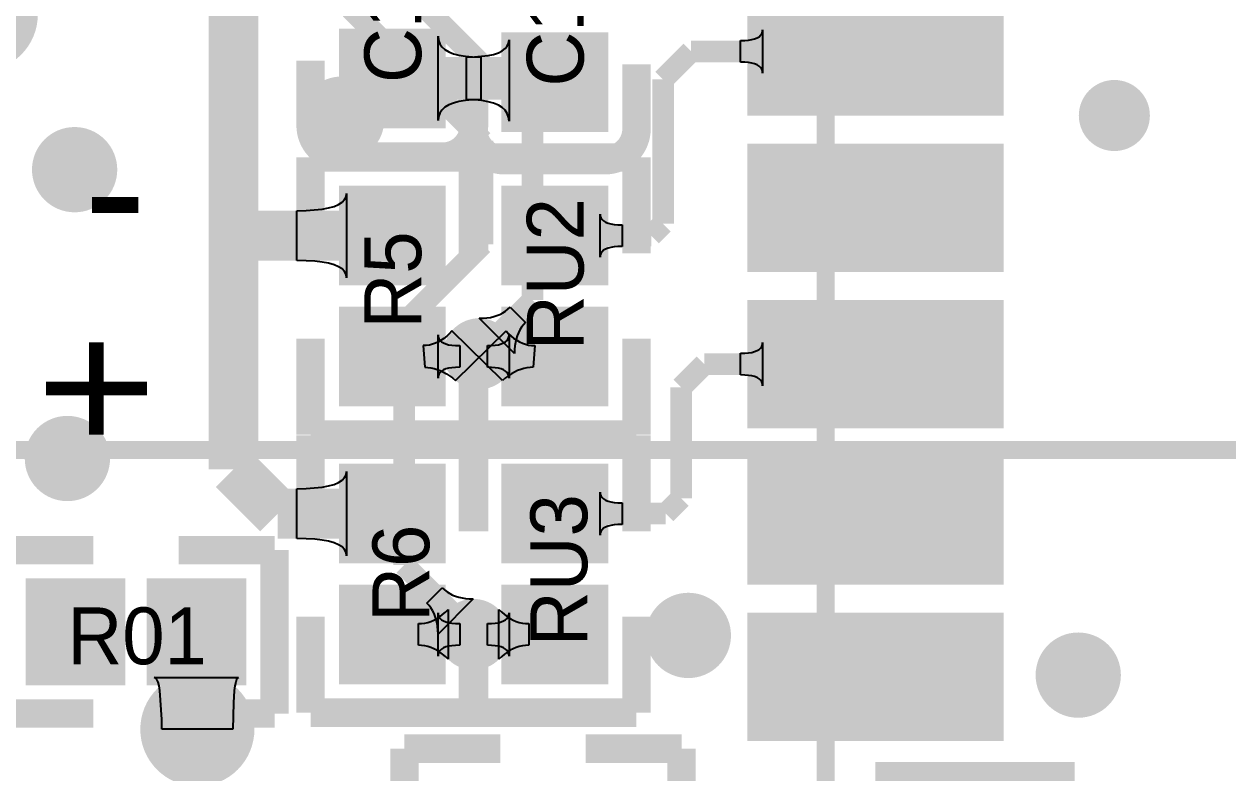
# Model space of a CAD drawing. Extents: x 53.3 to 135, y 28 to 125.4.
# Drawn here: x 108.38 to 116.85, y 46.51 to 51.77 of the extents above; entities that cross this region are included whole.
import ezdxf

# ---------------------------------------------------------------- set-up
doc = ezdxf.new("R2010")
doc.units = 0
doc.header["$MEASUREMENT"] = 0
for name, color, linetype in [('BOTTOMLAYER', 5, 'CONTINUOUS'), ('BOTTOMOVERLAY', 54, 'CONTINUOUS'), ('BOTTOMSOLDER', 6, 'CONTINUOUS'), ('MULTILAYER', 9, 'CONTINUOUS'), ('TOPLAYER', 1, 'CONTINUOUS'), ('TOPOVERLAY', 2, 'CONTINUOUS'), ('TOPPASTE', 8, 'CONTINUOUS'), ('TOPSOLDER', 216, 'CONTINUOUS')]:
    doc.layers.add(name, color=color, linetype=linetype)

msp = doc.modelspace()

# ---------------------------------------------------------------- linework, layer by layer
at = {"layer": 'BOTTOMLAYER'}
for p, q in [((111.686155, 49.715638), (111.708568, 49.722651)), ((111.708568, 49.722651), (111.729802, 49.731285)), ((111.729802, 49.731285), (111.749855, 49.741536)), ((111.749855, 49.741536), (111.768727, 49.753411)), ((111.768727, 49.753411), (111.786421, 49.766903)), ((111.786421, 49.766903), (111.802936, 49.782016)), ((111.802936, 49.782016), (111.910416, 49.674536)), ((111.584699, 49.703787), (111.611834, 49.70432)), ((111.832187, 49.456299), (111.584699, 49.703787)), ((111.611834, 49.70432), (111.637788, 49.706472)), ((111.637788, 49.706472), (111.662561, 49.710246)), ((111.662561, 49.710246), (111.686155, 49.715638)), ((111.881811, 49.640327), (111.869936, 49.621455)), ((111.895303, 49.658021), (111.881811, 49.640327)), ((111.910416, 49.674536), (111.895303, 49.658021)), ((111.844038, 49.557755), (111.838646, 49.534161)), ((111.851051, 49.580168), (111.844038, 49.557755)), ((111.859685, 49.601402), (111.851051, 49.580168)), ((111.869936, 49.621455), (111.859685, 49.601402)), ((111.83272, 49.483434), (111.832187, 49.456299)), ((111.834872, 49.509388), (111.83272, 49.483434)), ((111.838646, 49.534161), (111.834872, 49.509388)), ((111.215881, 47.700138), (111.323361, 47.807618)), ((111.323361, 47.807618), (111.339876, 47.792505)), ((111.339876, 47.792505), (111.35757, 47.779013)), ((111.35757, 47.779013), (111.376442, 47.767138)), ((111.230994, 47.683623), (111.215881, 47.700138)), ((111.541598, 47.729389), (111.294111, 47.481901)), ((111.376442, 47.767138), (111.396496, 47.756887)), ((111.396496, 47.756887), (111.41773, 47.748253)), ((111.41773, 47.748253), (111.440143, 47.741241)), ((111.440143, 47.741241), (111.463737, 47.735848)), ((111.463737, 47.735848), (111.48851, 47.732074)), ((111.48851, 47.732074), (111.514463, 47.729922)), ((111.514463, 47.729922), (111.541598, 47.729389)), ((111.244487, 47.66593), (111.230994, 47.683623)), ((111.256361, 47.647057), (111.244487, 47.66593)), ((111.266613, 47.627004), (111.256361, 47.647057)), ((111.275246, 47.60577), (111.266613, 47.627004)), ((111.282259, 47.583357), (111.275246, 47.60577)), ((111.287651, 47.559763), (111.282259, 47.583357)), ((111.291426, 47.53499), (111.287651, 47.559763)), ((111.293577, 47.509036), (111.291426, 47.53499)), ((111.294111, 47.481901), (111.293577, 47.509036))]:
    msp.add_line(p, q, dxfattribs=at)
at = {"layer": 'BOTTOMLAYER', "const_width": 0.152001}
for points in [[(111.030799, 52.062601), (111.959601, 51.133799)], [(110.678798, 51.881202), (111.6076, 50.9524)], [(111.959601, 49.831201), (111.959601, 51.133799)], [(111.6076, 50.223077), (111.6076, 50.9524)], [(111.056199, 49.671676), (111.6076, 50.223077)], [(111.5822, 49.4538), (111.959601, 49.831201)], [(111.056199, 47.967301), (111.056199, 49.671676)], [(111.056199, 47.967301), (111.544097, 47.479402)]]:
    msp.add_lwpolyline(points, dxfattribs=at)
at = {"layer": 'BOTTOMLAYER'}
for points, const_width in [([(110.467, 51.1048, 1), (110.767, 51.1048, 1)], 0.299999), ([(115.927602, 51.1302, 1), (116.177598, 51.1302, 1)], 0.249999), ([(108.5874, 50.7492, 1), (108.8874, 50.7492, 1)], 0.299999), ([(111.457202, 49.4538, 1), (111.707198, 49.4538, 1)], 0.249999), ([(108.5366, 48.7172, 1), (108.8366, 48.7172, 1)], 0.299999), ([(112.9054, 47.4726, 1), (113.2054, 47.4726, 1)], 0.299999), ([(111.419099, 47.479402, 1), (111.669096, 47.479402, 1)], 0.249999), ([(115.6486, 47.1932, 1), (115.9486, 47.1932, 1)], 0.299999), ([(109.451, 46.8122, 1), (109.751, 46.8122, 1)], 0.299999)]:
    msp.add_lwpolyline(points, format="xyb", close=True, dxfattribs=dict(at, const_width=const_width))
at = {"layer": 'BOTTOMOVERLAY', "const_width": 0.127}
msp.add_lwpolyline([(79.353113, 48.777027), (122.553136, 48.777027)], dxfattribs=at)
at = {"layer": 'BOTTOMSOLDER', "const_width": 0.401599}
for points in [[(107.8762, 51.8414, 1), (108.2778, 51.8414, 1)], [(109.4002, 46.8122, 1), (109.8018, 46.8122, 1)]]:
    msp.add_lwpolyline(points, format="xyb", close=True, dxfattribs=at)
at = {"layer": 'MULTILAYER'}
for points, const_width in [([(110.467, 51.1048, 1), (110.767, 51.1048, 1)], 0.299999), ([(115.927602, 51.1302, 1), (116.177598, 51.1302, 1)], 0.249999), ([(108.5874, 50.7492, 1), (108.8874, 50.7492, 1)], 0.299999), ([(111.457202, 49.4538, 1), (111.707198, 49.4538, 1)], 0.249999), ([(108.5366, 48.7172, 1), (108.8366, 48.7172, 1)], 0.299999), ([(112.9054, 47.4726, 1), (113.2054, 47.4726, 1)], 0.299999), ([(111.419099, 47.479402, 1), (111.669096, 47.479402, 1)], 0.249999), ([(115.6486, 47.1932, 1), (115.9486, 47.1932, 1)], 0.299999), ([(109.451, 46.8122, 1), (109.751, 46.8122, 1)], 0.299999)]:
    msp.add_lwpolyline(points, format="xyb", close=True, dxfattribs=dict(at, const_width=const_width))
at = {"layer": 'TOPLAYER'}
for p, q in [((111.29456, 51.094048), (111.29456, 51.687951)), ((111.29456, 51.687951), (111.29756, 51.660031)), ((113.501731, 51.664042), (113.521889, 51.669363)), ((113.521889, 51.669363), (113.538942, 51.676203)), ((113.538942, 51.676203), (113.552897, 51.684563)), ((113.552897, 51.684563), (113.563751, 51.694443)), ((113.563751, 51.694443), (113.571503, 51.705843)), ((113.571503, 51.705843), (113.576156, 51.718764)), ((113.576156, 51.718764), (113.577705, 51.733204)), ((113.577705, 51.733204), (113.577705, 51.429201)), ((111.29756, 51.660031), (111.306559, 51.635048)), ((111.306559, 51.635048), (111.32156, 51.613006)), ((111.32156, 51.613006), (111.342561, 51.593902)), ((111.342561, 51.593902), (111.369561, 51.577738)), ((111.718649, 51.571388), (111.745649, 51.584758)), ((111.745649, 51.584758), (111.76665, 51.60056)), ((111.76665, 51.60056), (111.781651, 51.618792)), ((111.781651, 51.618792), (111.79065, 51.639457)), ((111.79065, 51.639457), (111.79365, 51.662551)), ((111.79365, 51.662551), (111.79365, 51.091)), ((113.422656, 51.657204), (113.452115, 51.657964)), ((113.422656, 51.505201), (113.422656, 51.657204)), ((113.452115, 51.657964), (113.478473, 51.660242)), ((113.478473, 51.660242), (113.501731, 51.664042)), ((111.369561, 51.577738), (111.402561, 51.564512)), ((111.402561, 51.564512), (111.44156, 51.554225)), ((111.44156, 51.554225), (111.486559, 51.546877)), ((111.486559, 51.546877), (111.53756, 51.54247)), ((111.493651, 51.540999), (111.550651, 51.542216)), ((111.493651, 51.241), (111.493651, 51.540999)), ((111.53756, 51.54247), (111.59456, 51.540999)), ((111.550651, 51.542216), (111.64665, 51.551939)), ((111.59456, 51.540999), (111.59456, 51.241)), ((111.64665, 51.551939), (111.685649, 51.560448)), ((111.685649, 51.560448), (111.718649, 51.571388)), ((113.452115, 51.504441), (113.422656, 51.505201)), ((113.478473, 51.502163), (113.452115, 51.504441)), ((113.501731, 51.498363), (113.478473, 51.502163)), ((113.521889, 51.493042), (113.501731, 51.498363)), ((113.538942, 51.486201), (113.521889, 51.493042)), ((113.552897, 51.477842), (113.538942, 51.486201)), ((113.563751, 51.467962), (113.552897, 51.477842)), ((113.571503, 51.456562), (113.563751, 51.467962)), ((113.576156, 51.443641), (113.571503, 51.456562)), ((113.577705, 51.429201), (113.576156, 51.443641)), ((111.32156, 51.168993), (111.306559, 51.146951)), ((111.342561, 51.188097), (111.32156, 51.168993)), ((111.369561, 51.204261), (111.342561, 51.188097)), ((111.402561, 51.217487), (111.369561, 51.204261)), ((111.44156, 51.227774), (111.402561, 51.217487)), ((111.486559, 51.235122), (111.44156, 51.227774)), ((111.53756, 51.239529), (111.486559, 51.235122)), ((111.550651, 51.239499), (111.493651, 51.241)), ((111.59456, 51.241), (111.53756, 51.239529)), ((111.601651, 51.235), (111.550651, 51.239499)), ((111.64665, 51.2275), (111.601651, 51.235)), ((111.685649, 51.216999), (111.64665, 51.2275)), ((111.718649, 51.203499), (111.685649, 51.216999)), ((111.745649, 51.186999), (111.718649, 51.203499)), ((111.76665, 51.1675), (111.745649, 51.186999)), ((111.781651, 51.145001), (111.76665, 51.1675)), ((111.29756, 51.121968), (111.29456, 51.094048)), ((111.306559, 51.146951), (111.29756, 51.121968)), ((111.79065, 51.119499), (111.781651, 51.145001)), ((111.79365, 51.091), (111.79065, 51.119499)), ((110.647147, 50.558984), (110.650647, 50.582154)), ((110.650647, 50.582154), (110.650647, 49.988252)), ((110.524648, 50.479716), (110.563147, 50.490691)), ((110.563147, 50.490691), (110.594648, 50.504105)), ((110.594648, 50.504105), (110.619146, 50.51996)), ((110.619146, 50.51996), (110.636647, 50.538253)), ((110.636647, 50.538253), (110.647147, 50.558984)), ((110.300648, 50.460204), (110.367148, 50.461423)), ((110.300648, 50.110202), (110.300648, 50.460204)), ((110.367148, 50.461423), (110.479147, 50.471179)), ((110.479147, 50.471179), (110.524648, 50.479716)), ((112.434505, 50.133197), (112.434505, 50.437199)), ((112.434505, 50.437199), (112.436054, 50.422759)), ((112.436054, 50.422759), (112.440707, 50.409838)), ((112.440707, 50.409838), (112.448459, 50.398439)), ((112.448459, 50.398439), (112.459313, 50.388558)), ((112.459313, 50.388558), (112.473268, 50.380199)), ((112.473268, 50.380199), (112.490321, 50.373359)), ((112.490321, 50.373359), (112.510479, 50.368037)), ((112.510479, 50.368037), (112.533737, 50.364238)), ((112.533737, 50.364238), (112.560095, 50.361959)), ((112.560095, 50.361959), (112.589554, 50.3612)), ((112.589554, 50.3612), (112.589554, 50.209196)), ((112.436054, 50.147637), (112.434505, 50.133197)), ((112.440707, 50.160558), (112.436054, 50.147637)), ((112.448459, 50.171957), (112.440707, 50.160558)), ((112.459313, 50.181838), (112.448459, 50.171957)), ((112.473268, 50.190197), (112.459313, 50.181838)), ((112.490321, 50.197037), (112.473268, 50.190197)), ((112.510479, 50.202358), (112.490321, 50.197037)), ((112.533737, 50.206158), (112.510479, 50.202358)), ((112.560095, 50.208437), (112.533737, 50.206158)), ((112.589554, 50.209196), (112.560095, 50.208437)), ((110.367148, 50.108983), (110.300648, 50.110202)), ((110.426647, 50.105325), (110.367148, 50.108983)), ((110.479147, 50.099227), (110.426647, 50.105325)), ((110.524648, 50.09069), (110.479147, 50.099227)), ((110.563147, 50.079714), (110.524648, 50.09069)), ((110.594648, 50.066301), (110.563147, 50.079714)), ((110.619146, 50.050446), (110.594648, 50.066301)), ((110.636647, 50.032155), (110.619146, 50.050446)), ((110.647147, 50.011421), (110.636647, 50.032155)), ((110.650647, 49.988252), (110.647147, 50.011421)), ((111.294553, 49.283201), (111.294553, 49.587203)), ((111.294553, 49.587203), (111.296072, 49.572763)), ((111.296072, 49.572763), (111.300633, 49.559842)), ((111.300633, 49.559842), (111.308233, 49.548443)), ((111.336137, 49.56208), (111.316722, 49.548583)), ((111.355012, 49.577655), (111.336137, 49.56208)), ((111.373346, 49.595306), (111.355012, 49.577655)), ((111.391141, 49.615034), (111.373346, 49.595306)), ((111.747221, 49.266003), (111.391141, 49.615034)), ((111.417179, 49.266003), (111.773259, 49.615034)), ((111.773259, 49.615034), (111.791054, 49.595306)), ((111.779967, 49.548443), (111.787567, 49.559842)), ((111.787567, 49.559842), (111.792128, 49.572763)), ((111.791054, 49.595306), (111.809388, 49.577655)), ((111.792128, 49.572763), (111.793647, 49.587203)), ((111.793647, 49.587203), (111.793647, 49.283201)), ((111.809388, 49.577655), (111.828262, 49.56208)), ((111.828262, 49.56208), (111.847678, 49.548583)), ((111.211538, 49.51224), (111.188881, 49.511204)), ((111.188881, 49.511204), (111.200789, 49.3592)), ((111.233656, 49.515357), (111.211538, 49.51224)), ((111.255231, 49.520549), (111.233656, 49.515357)), ((111.27627, 49.527816), (111.255231, 49.520549)), ((111.296765, 49.53716), (111.27627, 49.527816)), ((111.316722, 49.548583), (111.296765, 49.53716)), ((111.308233, 49.548443), (111.318873, 49.538562)), ((111.318873, 49.538562), (111.332554, 49.530203)), ((111.332554, 49.530203), (111.349272, 49.523363)), ((111.349272, 49.523363), (111.369033, 49.518042)), ((111.369033, 49.518042), (111.391835, 49.514242)), ((111.391835, 49.514242), (111.417674, 49.511963)), ((111.417674, 49.511963), (111.446554, 49.511204)), ((111.446554, 49.511204), (111.446554, 49.3592)), ((111.641646, 49.511204), (111.670526, 49.511963)), ((111.641646, 49.3592), (111.641646, 49.511204)), ((111.670526, 49.511963), (111.696365, 49.514242)), ((111.696365, 49.514242), (111.719167, 49.518042)), ((111.719167, 49.518042), (111.738928, 49.523363)), ((111.738928, 49.523363), (111.755646, 49.530203)), ((111.755646, 49.530203), (111.769327, 49.538562)), ((111.769327, 49.538562), (111.779967, 49.548443)), ((111.847678, 49.548583), (111.867635, 49.53716)), ((111.867635, 49.53716), (111.88813, 49.527816)), ((111.88813, 49.527816), (111.909169, 49.520549)), ((111.909169, 49.520549), (111.930744, 49.515357)), ((111.930744, 49.515357), (111.952862, 49.51224)), ((111.952862, 49.51224), (111.975519, 49.511204)), ((111.975519, 49.511204), (111.963611, 49.3592)), ((113.47846, 49.460234), (113.501719, 49.464034)), ((113.501719, 49.464034), (113.521876, 49.469355)), ((113.521876, 49.469355), (113.53893, 49.476195)), ((113.53893, 49.476195), (113.552884, 49.484554)), ((113.552884, 49.484554), (113.563738, 49.494435)), ((113.563738, 49.494435), (113.57149, 49.505834)), ((113.57149, 49.505834), (113.576143, 49.518755)), ((113.576143, 49.518755), (113.577693, 49.533195)), ((113.577693, 49.533195), (113.577693, 49.229193)), ((113.422643, 49.457193), (113.452102, 49.457955)), ((113.422643, 49.305195), (113.422643, 49.457193)), ((113.452102, 49.457955), (113.47846, 49.460234)), ((111.200789, 49.3592), (111.222813, 49.358271)), ((111.222813, 49.358271), (111.244751, 49.355474)), ((111.244751, 49.355474), (111.266602, 49.350813)), ((111.266602, 49.350813), (111.28837, 49.34429)), ((111.28837, 49.34429), (111.310052, 49.335901)), ((111.296072, 49.297641), (111.294553, 49.283201)), ((111.300633, 49.310562), (111.296072, 49.297641)), ((111.308233, 49.321961), (111.300633, 49.310562)), ((111.318873, 49.331842), (111.308233, 49.321961)), ((111.310052, 49.335901), (111.331647, 49.325649)), ((111.332554, 49.340201), (111.318873, 49.331842)), ((111.331647, 49.325649), (111.353158, 49.313534)), ((111.349272, 49.347041), (111.332554, 49.340201)), ((111.369033, 49.352363), (111.349272, 49.347041)), ((111.353158, 49.313534), (111.374583, 49.299556)), ((111.391835, 49.356162), (111.369033, 49.352363)), ((111.374583, 49.299556), (111.395924, 49.283711)), ((111.417674, 49.358441), (111.391835, 49.356162)), ((111.446554, 49.3592), (111.417674, 49.358441)), ((111.670526, 49.358441), (111.641646, 49.3592)), ((111.696365, 49.356162), (111.670526, 49.358441)), ((111.719167, 49.352363), (111.696365, 49.356162)), ((111.738928, 49.347041), (111.719167, 49.352363)), ((111.755646, 49.340201), (111.738928, 49.347041)), ((111.769327, 49.331842), (111.755646, 49.340201)), ((111.789817, 49.299556), (111.768476, 49.283711)), ((111.779967, 49.321961), (111.769327, 49.331842)), ((111.787567, 49.310562), (111.779967, 49.321961)), ((111.792128, 49.297641), (111.787567, 49.310562)), ((111.811242, 49.313534), (111.789817, 49.299556)), ((111.793647, 49.283201), (111.792128, 49.297641)), ((111.832753, 49.325649), (111.811242, 49.313534)), ((111.854348, 49.335901), (111.832753, 49.325649)), ((111.87603, 49.34429), (111.854348, 49.335901)), ((111.897798, 49.350813), (111.87603, 49.34429)), ((111.919649, 49.355474), (111.897798, 49.350813)), ((111.941587, 49.358271), (111.919649, 49.355474)), ((111.963611, 49.3592), (111.941587, 49.358271)), ((113.452102, 49.304433), (113.422643, 49.305195)), ((113.47846, 49.302154), (113.452102, 49.304433)), ((113.501719, 49.298355), (113.47846, 49.302154)), ((113.521876, 49.293033), (113.501719, 49.298355)), ((111.395924, 49.283711), (111.417179, 49.266003)), ((111.768476, 49.283711), (111.747221, 49.266003)), ((113.53893, 49.286193), (113.521876, 49.293033)), ((113.552884, 49.277834), (113.53893, 49.286193)), ((113.563738, 49.267953), (113.552884, 49.277834)), ((113.57149, 49.256554), (113.563738, 49.267953)), ((113.576143, 49.243633), (113.57149, 49.256554)), ((113.577693, 49.229193), (113.576143, 49.243633)), ((110.647147, 48.603184), (110.650647, 48.626354)), ((110.650647, 48.626354), (110.650647, 48.032452)), ((110.524648, 48.523916), (110.563147, 48.534892)), ((110.563147, 48.534892), (110.594648, 48.548305)), ((110.594648, 48.548305), (110.619146, 48.56416)), ((110.619146, 48.56416), (110.636647, 48.582453)), ((110.636647, 48.582453), (110.647147, 48.603184)), ((110.300648, 48.504404), (110.367148, 48.505623)), ((110.300648, 48.154402), (110.300648, 48.504404)), ((110.367148, 48.505623), (110.479147, 48.515379)), ((110.479147, 48.515379), (110.524648, 48.523916)), ((112.434505, 48.177397), (112.434505, 48.481399)), ((112.434505, 48.481399), (112.436054, 48.466959)), ((112.436054, 48.466959), (112.440707, 48.454038)), ((112.440707, 48.454038), (112.448459, 48.442639)), ((112.448459, 48.442639), (112.459313, 48.432758)), ((112.459313, 48.432758), (112.473268, 48.424399)), ((112.473268, 48.424399), (112.490321, 48.417559)), ((112.490321, 48.417559), (112.510479, 48.412237)), ((112.510479, 48.412237), (112.533737, 48.408438)), ((112.533737, 48.408438), (112.560095, 48.406159)), ((112.560095, 48.406159), (112.589554, 48.4054)), ((112.589554, 48.4054), (112.589554, 48.253396)), ((112.440707, 48.204758), (112.436054, 48.191837)), ((112.448459, 48.216157), (112.440707, 48.204758)), ((112.459313, 48.226038), (112.448459, 48.216157)), ((112.473268, 48.234397), (112.459313, 48.226038)), ((112.490321, 48.241237), (112.473268, 48.234397)), ((112.510479, 48.246558), (112.490321, 48.241237)), ((112.533737, 48.250358), (112.510479, 48.246558)), ((112.560095, 48.252637), (112.533737, 48.250358)), ((112.589554, 48.253396), (112.560095, 48.252637)), ((110.367148, 48.153183), (110.300648, 48.154402)), ((110.426647, 48.149525), (110.367148, 48.153183)), ((110.479147, 48.143427), (110.426647, 48.149525)), ((110.524648, 48.13489), (110.479147, 48.143427)), ((110.563147, 48.123914), (110.524648, 48.13489)), ((110.594648, 48.110501), (110.563147, 48.123914)), ((110.619146, 48.094646), (110.594648, 48.110501)), ((112.436054, 48.191837), (112.434505, 48.177397)), ((110.636647, 48.076355), (110.619146, 48.094646)), ((110.647147, 48.055621), (110.636647, 48.076355)), ((110.650647, 48.032452), (110.647147, 48.055621)), ((111.285442, 47.591043), (111.305939, 47.603913)), ((111.294553, 47.327401), (111.294553, 47.631403)), ((111.294553, 47.631403), (111.296072, 47.616963)), ((111.296072, 47.616963), (111.300633, 47.604042)), ((111.300633, 47.604042), (111.308233, 47.592643)), ((111.305939, 47.603913), (111.326125, 47.618762)), ((111.326125, 47.618762), (111.345998, 47.635592)), ((111.345998, 47.635592), (111.365561, 47.654403)), ((111.365561, 47.654403), (111.365561, 47.304401)), ((111.722634, 47.304401), (111.722634, 47.654403)), ((111.722634, 47.654403), (111.742197, 47.635592)), ((111.742197, 47.635592), (111.76207, 47.618762)), ((111.76207, 47.618762), (111.782255, 47.603913)), ((111.779967, 47.592643), (111.787567, 47.604042)), ((111.782255, 47.603913), (111.802753, 47.591043)), ((111.787567, 47.604042), (111.792128, 47.616963)), ((111.792128, 47.616963), (111.793647, 47.631403)), ((111.793647, 47.631403), (111.793647, 47.327401)), ((111.15593, 47.555404), (111.178294, 47.556392)), ((111.15593, 47.4034), (111.15593, 47.555404)), ((111.178294, 47.556392), (111.200347, 47.559364)), ((111.200347, 47.559364), (111.222086, 47.564312)), ((111.222086, 47.564312), (111.243516, 47.571243)), ((111.243516, 47.571243), (111.264634, 47.580154)), ((111.264634, 47.580154), (111.285442, 47.591043)), ((111.308233, 47.592643), (111.318873, 47.582762)), ((111.318873, 47.582762), (111.332554, 47.574403)), ((111.332554, 47.574403), (111.349272, 47.567563)), ((111.349272, 47.567563), (111.369033, 47.562242)), ((111.369033, 47.562242), (111.391835, 47.558442)), ((111.391835, 47.558442), (111.417674, 47.556163)), ((111.417674, 47.556163), (111.446554, 47.555404)), ((111.446554, 47.555404), (111.446554, 47.4034)), ((111.641646, 47.555404), (111.670526, 47.556163)), ((111.641646, 47.4034), (111.641646, 47.555404)), ((111.670526, 47.556163), (111.696365, 47.558442)), ((111.696365, 47.558442), (111.719167, 47.562242)), ((111.719167, 47.562242), (111.738928, 47.567563)), ((111.738928, 47.567563), (111.755646, 47.574403)), ((111.755646, 47.574403), (111.769327, 47.582762)), ((111.769327, 47.582762), (111.779967, 47.592643)), ((111.802753, 47.591043), (111.823561, 47.580154)), ((111.823561, 47.580154), (111.844679, 47.571243)), ((111.844679, 47.571243), (111.866108, 47.564312)), ((111.866108, 47.564312), (111.887848, 47.559364)), ((111.887848, 47.559364), (111.909901, 47.556392)), ((111.909901, 47.556392), (111.932265, 47.555404)), ((111.932265, 47.555404), (111.932265, 47.4034)), ((111.178294, 47.402412), (111.15593, 47.4034)), ((111.200347, 47.39944), (111.178294, 47.402412)), ((111.222086, 47.394492), (111.200347, 47.39944)), ((111.243516, 47.387561), (111.222086, 47.394492)), ((111.264634, 47.37865), (111.243516, 47.387561)), ((111.285442, 47.367762), (111.264634, 47.37865)), ((111.305939, 47.354891), (111.285442, 47.367762)), ((111.300633, 47.354762), (111.296072, 47.341841)), ((111.308233, 47.366161), (111.300633, 47.354762)), ((111.326125, 47.340042), (111.305939, 47.354891)), ((111.318873, 47.376042), (111.308233, 47.366161)), ((111.332554, 47.384401), (111.318873, 47.376042)), ((111.349272, 47.391241), (111.332554, 47.384401)), ((111.369033, 47.396563), (111.349272, 47.391241)), ((111.391835, 47.400362), (111.369033, 47.396563)), ((111.417674, 47.402641), (111.391835, 47.400362)), ((111.446554, 47.4034), (111.417674, 47.402641)), ((111.670526, 47.402641), (111.641646, 47.4034)), ((111.696365, 47.400362), (111.670526, 47.402641)), ((111.719167, 47.396563), (111.696365, 47.400362)), ((111.738928, 47.391241), (111.719167, 47.396563)), ((111.755646, 47.384401), (111.738928, 47.391241)), ((111.769327, 47.376042), (111.755646, 47.384401)), ((111.782255, 47.354891), (111.76207, 47.340042)), ((111.779967, 47.366161), (111.769327, 47.376042)), ((111.787567, 47.354762), (111.779967, 47.366161)), ((111.802753, 47.367762), (111.782255, 47.354891)), ((111.792128, 47.341841), (111.787567, 47.354762)), ((111.823561, 47.37865), (111.802753, 47.367762)), ((111.844679, 47.387561), (111.823561, 47.37865)), ((111.866108, 47.394492), (111.844679, 47.387561)), ((111.887848, 47.39944), (111.866108, 47.394492)), ((111.909901, 47.402412), (111.887848, 47.39944)), ((111.932265, 47.4034), (111.909901, 47.402412)), ((111.296072, 47.341841), (111.294553, 47.327401)), ((111.345998, 47.323212), (111.326125, 47.340042)), ((111.365561, 47.304401), (111.345998, 47.323212)), ((111.742197, 47.323212), (111.722634, 47.304401)), ((111.76207, 47.340042), (111.742197, 47.323212)), ((111.793647, 47.327401), (111.792128, 47.341841)), ((109.30746, 47.17241), (109.297246, 47.176047)), ((109.297246, 47.176047), (109.891149, 47.176047)), ((109.316599, 47.161493), (109.30746, 47.17241)), ((109.324661, 47.143302), (109.316599, 47.161493)), ((109.331648, 47.117831), (109.324661, 47.143302)), ((109.337561, 47.085085), (109.331648, 47.117831)), ((109.865455, 47.117831), (109.861038, 47.085085)), ((109.870672, 47.143302), (109.865455, 47.117831)), ((109.876694, 47.161493), (109.870672, 47.143302)), ((109.883522, 47.17241), (109.876694, 47.161493)), ((109.891149, 47.176047), (109.883522, 47.17241)), ((109.350462, 46.881331), (109.337561, 47.085085)), ((109.861038, 47.085085), (109.854614, 46.997762)), ((109.854614, 46.997762), (109.851, 46.8122)), ((109.351, 46.8122), (109.350462, 46.881331)), ((109.851, 46.8122), (109.351, 46.8122))]:
    msp.add_line(p, q, dxfattribs=at)
for points, const_width in [([(109.855, 48.641), (109.855, 53.841203)], 0.349999), ([(112.8776, 51.3842), (113.074602, 51.581202)], 0.152001), ([(113.074602, 51.581202), (114.371608, 51.581202)], 0.152001), ([(110.617, 51.1048), (110.9032, 51.391)], 0.299999), ([(110.9032, 51.391), (110.972608, 51.391)], 0.299999), ([(110.972608, 51.391), (112.090203, 51.391)], 0.299999), ([(112.090203, 51.391), (112.115603, 51.3656)], 0.299999), ([(112.8776, 50.3682), (112.8776, 51.3842)], 0.152001), ([(109.9058, 50.285203), (110.9726, 50.285203)], 0.349999), ([(112.794598, 50.285198), (112.8776, 50.3682)], 0.152001), ([(112.1156, 50.285198), (112.794598, 50.285198)], 0.152001), ([(110.9726, 49.435202), (112.115595, 49.435202)], 0.152001), ([(112.115595, 49.435202), (112.1156, 49.435197)], 0.152001), ([(113.0046, 49.218398), (113.167396, 49.381194)], 0.152001), ([(113.167396, 49.381194), (114.371595, 49.381194)], 0.152001), ([(113.0046, 48.4378), (113.0046, 49.218398)], 0.152001), ([(109.855, 48.641), (110.166597, 48.329403)], 0.349999), ([(110.166597, 48.329403), (110.9726, 48.329403)], 0.349999), ([(112.896198, 48.329398), (113.0046, 48.4378)], 0.152001), ([(112.1156, 48.329398), (112.896198, 48.329398)], 0.152001), ([(109.594198, 47.498), (109.601, 47.491198)], 0.499999), ([(109.601, 46.8122), (109.601, 47.491198)], 0.499999), ([(110.9726, 47.479402), (111.544097, 47.479402)], 0.152001), ([(111.544097, 47.479402), (112.115595, 47.479402)], 0.152001), ([(112.115595, 47.479402), (112.1156, 47.479397)], 0.152001)]:
    msp.add_lwpolyline(points, dxfattribs=dict(at, const_width=const_width))
for points, const_width in [([(110.467, 51.1048, 1), (110.767, 51.1048, 1)], 0.299999), ([(115.927602, 51.1302, 1), (116.177598, 51.1302, 1)], 0.249999), ([(108.5874, 50.7492, 1), (108.8874, 50.7492, 1)], 0.299999), ([(111.457202, 49.4538, 1), (111.707198, 49.4538, 1)], 0.249999), ([(108.5366, 48.7172, 1), (108.8366, 48.7172, 1)], 0.299999), ([(112.9054, 47.4726, 1), (113.2054, 47.4726, 1)], 0.299999), ([(111.419099, 47.479402, 1), (111.669096, 47.479402, 1)], 0.249999), ([(115.6486, 47.1932, 1), (115.9486, 47.1932, 1)], 0.299999), ([(109.451, 46.8122, 1), (109.751, 46.8122, 1)], 0.299999)]:
    msp.add_lwpolyline(points, format="xyb", close=True, dxfattribs=dict(at, const_width=const_width))
for points in [[(115.171606, 51.931202), (113.571609, 51.931202), (115.171606, 51.231203), (113.571609, 51.231203)], [(110.647607, 51.690999), (110.647607, 51.091), (111.297608, 51.690999), (111.297608, 51.091)], [(111.790602, 51.665599), (111.790602, 51.0656), (112.440603, 51.665599), (112.440603, 51.0656)], [(115.171596, 50.831199), (113.571599, 50.831199), (115.171596, 50.1312), (113.571599, 50.1312)], [(111.297601, 49.985204), (111.297601, 50.585202), (110.647599, 49.985204), (110.647599, 50.585202)], [(111.790599, 50.585197), (111.790599, 49.985198), (112.440601, 50.585197), (112.440601, 49.985198)], [(111.297601, 49.135203), (111.297601, 49.735202), (110.647599, 49.135203), (110.647599, 49.735202)], [(111.790599, 49.735196), (111.790599, 49.135198), (112.440601, 49.735196), (112.440601, 49.135198)], [(115.171593, 49.731193), (113.571597, 49.731193), (115.171593, 49.031195), (113.571597, 49.031195)], [(111.297601, 48.029404), (111.297601, 48.629402), (110.647599, 48.029404), (110.647599, 48.629402)], [(111.790599, 48.629397), (111.790599, 48.029398), (112.440601, 48.629397), (112.440601, 48.029398)], [(115.171593, 48.631196), (113.571597, 48.631196), (115.171593, 47.931197), (113.571597, 47.931197)], [(109.044196, 47.823001), (108.444198, 47.823001), (109.044196, 47.172999), (108.444198, 47.172999)], [(109.894197, 47.823001), (109.294198, 47.823001), (109.894197, 47.172999), (109.294198, 47.172999)], [(111.297601, 47.179403), (111.297601, 47.779402), (110.647599, 47.179403), (110.647599, 47.779402)], [(111.790599, 47.779396), (111.790599, 47.179398), (112.440601, 47.779396), (112.440601, 47.179398)], [(115.171596, 47.5312), (113.571599, 47.5312), (115.171596, 46.831202), (113.571599, 46.831202)]]:
    msp.add_solid(points, dxfattribs=at)
at = {"layer": 'TOPOVERLAY'}
for points, const_width in [([(114.020597, 46.050205), (114.020603, 60.782203)], 0.127), ([(110.397605, 51.065999), (110.397605, 51.516001)], 0.2), ([(111.5406, 51.040599), (111.5406, 51.490601)], 0.2), ([(111.547603, 51.066001), (111.547603, 51.516003)], 0.2), ([(112.690598, 51.040601), (112.690598, 51.490603)], 0.2), ([(110.397602, 50.835199), (111.547603, 50.835199)], 0.2), ([(110.397602, 50.160199), (110.397602, 50.835199)], 0.2), ([(110.617605, 50.841003), (111.327601, 50.841003)], 0.2), ([(111.540597, 50.835199), (112.690598, 50.835199)], 0.2), ([(111.540597, 50.160199), (111.540597, 50.835199)], 0.2), ([(111.547603, 50.160199), (111.547603, 50.835199)], 0.2), ([(111.760599, 50.815603), (112.470595, 50.815603)], 0.2), ([(112.690598, 50.160199), (112.690598, 50.835199)], 0.2), ([(110.397602, 48.885201), (110.397602, 49.560201)], 0.2), ([(111.540597, 48.885201), (111.540597, 49.560201)], 0.2), ([(111.547603, 48.885201), (111.547603, 49.560201)], 0.2), ([(112.690598, 48.885201), (112.690598, 49.560201)], 0.2), ([(110.397602, 48.885201), (111.547603, 48.885201)], 0.2), ([(110.397602, 48.879399), (111.547603, 48.879399)], 0.2), ([(110.397602, 48.204399), (110.397602, 48.879399)], 0.2), ([(111.540597, 48.885201), (112.690598, 48.885201)], 0.2), ([(111.540597, 48.879399), (112.690598, 48.879399)], 0.2), ([(111.540597, 48.204399), (111.540597, 48.879399)], 0.2), ([(111.547603, 48.204399), (111.547603, 48.879399)], 0.2), ([(112.690598, 48.204399), (112.690598, 48.879399)], 0.2), ([(108.194201, 48.073003), (108.869201, 48.073003)], 0.2), ([(109.469199, 48.073003), (110.144199, 48.073003)], 0.2), ([(110.144199, 46.923002), (110.144199, 48.073003)], 0.2), ([(110.397602, 46.929401), (110.397602, 47.604401)], 0.2), ([(111.540597, 46.929401), (111.540597, 47.604401)], 0.2), ([(111.547603, 46.929401), (111.547603, 47.604401)], 0.2), ([(112.690598, 46.929401), (112.690598, 47.604401)], 0.2), ([(108.194201, 46.923002), (108.869201, 46.923002)], 0.2), ([(109.469199, 46.923002), (110.144199, 46.923002)], 0.2), ([(110.397602, 46.929401), (111.547603, 46.929401)], 0.2), ([(111.540597, 46.929401), (112.690598, 46.929401)], 0.2), ([(111.057604, 46.675998), (111.732604, 46.675998)], 0.2), ([(111.057604, 45.525997), (111.057604, 46.675998)], 0.2), ([(112.332602, 46.675998), (113.007602, 46.675998)], 0.2), ([(113.007602, 45.525997), (113.007602, 46.675998)], 0.2)]:
    msp.add_lwpolyline(points, dxfattribs=dict(at, const_width=const_width))
at = {"layer": 'TOPOVERLAY', "const_width": 0.2}
for points in [[(110.617602, 50.841003, -0.414214), (110.397602, 51.061003)], [(111.547603, 51.061003, -0.414214), (111.327603, 50.841003)], [(111.760597, 50.815603, -0.414214), (111.540597, 51.035603)], [(112.690598, 51.035603, -0.414214), (112.470598, 50.815603)]]:
    msp.add_lwpolyline(points, format="xyb", dxfattribs=at)
at = {"layer": 'TOPOVERLAY', "const_width": 0.1}
for points in [[(110.347603, 51.061003, 1), (110.447602, 51.061003, 1)], [(111.497603, 51.061003, 1), (111.597603, 51.061003, 1)], [(111.490597, 51.035603, 1), (111.590597, 51.035603, 1)], [(112.640598, 51.035603, 1), (112.740597, 51.035603, 1)], [(110.567602, 50.841003, 1), (110.667602, 50.841003, 1)], [(111.277603, 50.841003, 1), (111.377603, 50.841003, 1)], [(111.710597, 50.815603, 1), (111.810597, 50.815603, 1)], [(112.420598, 50.815603, 1), (112.520598, 50.815603, 1)]]:
    msp.add_lwpolyline(points, format="xyb", close=True, dxfattribs=at)
at = {"layer": 'TOPPASTE'}
for points in [[(115.171606, 51.931202), (113.571609, 51.931202), (115.171606, 51.231203), (113.571609, 51.231203)], [(110.647607, 51.690999), (110.647607, 51.091), (111.297608, 51.690999), (111.297608, 51.091)], [(111.790602, 51.665599), (111.790602, 51.0656), (112.440603, 51.665599), (112.440603, 51.0656)], [(115.171596, 50.831199), (113.571599, 50.831199), (115.171596, 50.1312), (113.571599, 50.1312)], [(111.297601, 49.985204), (111.297601, 50.585202), (110.647599, 49.985204), (110.647599, 50.585202)], [(111.790599, 50.585197), (111.790599, 49.985198), (112.440601, 50.585197), (112.440601, 49.985198)], [(111.297601, 49.135203), (111.297601, 49.735202), (110.647599, 49.135203), (110.647599, 49.735202)], [(111.790599, 49.735196), (111.790599, 49.135198), (112.440601, 49.735196), (112.440601, 49.135198)], [(115.171593, 49.731193), (113.571597, 49.731193), (115.171593, 49.031195), (113.571597, 49.031195)], [(111.297601, 48.029404), (111.297601, 48.629402), (110.647599, 48.029404), (110.647599, 48.629402)], [(111.790599, 48.629397), (111.790599, 48.029398), (112.440601, 48.629397), (112.440601, 48.029398)], [(115.171593, 48.631196), (113.571597, 48.631196), (115.171593, 47.931197), (113.571597, 47.931197)], [(109.044196, 47.823001), (108.444198, 47.823001), (109.044196, 47.172999), (108.444198, 47.172999)], [(109.894197, 47.823001), (109.294198, 47.823001), (109.894197, 47.172999), (109.294198, 47.172999)], [(111.297601, 47.179403), (111.297601, 47.779402), (110.647599, 47.179403), (110.647599, 47.779402)], [(111.790599, 47.779396), (111.790599, 47.179398), (112.440601, 47.779396), (112.440601, 47.179398)], [(115.171596, 47.5312), (113.571599, 47.5312), (115.171596, 46.831202), (113.571599, 46.831202)]]:
    msp.add_solid(points, dxfattribs=at)
at = {"layer": 'TOPSOLDER', "const_width": 0.401599}
for points in [[(107.8762, 51.8414, 1), (108.2778, 51.8414, 1)], [(109.4002, 46.8122, 1), (109.8018, 46.8122, 1)]]:
    msp.add_lwpolyline(points, format="xyb", close=True, dxfattribs=at)
at = {"layer": 'TOPSOLDER'}
for points in [[(115.273206, 52.032802), (113.470009, 52.032802), (115.273206, 51.129603), (113.470009, 51.129603)], [(110.596807, 51.741799), (110.596807, 51.0402), (111.348408, 51.741799), (111.348408, 51.0402)], [(111.739802, 51.716399), (111.739802, 51.0148), (112.491403, 51.716399), (112.491403, 51.0148)], [(115.273196, 50.932799), (113.469999, 50.932799), (115.273196, 50.0296), (113.469999, 50.0296)], [(111.348401, 49.934404), (111.348401, 50.636002), (110.596799, 49.934404), (110.596799, 50.636002)], [(111.739799, 50.635997), (111.739799, 49.934398), (112.491401, 50.635997), (112.491401, 49.934398)], [(115.273193, 49.832793), (113.469997, 49.832793), (115.273193, 48.929595), (113.469997, 48.929595)], [(111.348401, 49.084403), (111.348401, 49.786002), (110.596799, 49.084403), (110.596799, 49.786002)], [(111.739799, 49.785996), (111.739799, 49.084398), (112.491401, 49.785996), (112.491401, 49.084398)], [(115.273193, 48.732796), (113.469997, 48.732796), (115.273193, 47.829597), (113.469997, 47.829597)], [(111.348401, 47.978604), (111.348401, 48.680202), (110.596799, 47.978604), (110.596799, 48.680202)], [(111.739799, 48.680197), (111.739799, 47.978598), (112.491401, 48.680197), (112.491401, 47.978598)], [(109.094996, 47.873801), (108.393398, 47.873801), (109.094996, 47.122199), (108.393398, 47.122199)], [(109.944997, 47.873801), (109.243398, 47.873801), (109.944997, 47.122199), (109.243398, 47.122199)], [(111.348401, 47.128603), (111.348401, 47.830202), (110.596799, 47.128603), (110.596799, 47.830202)], [(111.739799, 47.830196), (111.739799, 47.128598), (112.491401, 47.830196), (112.491401, 47.128598)], [(115.273196, 47.6328), (113.469999, 47.6328), (115.273196, 46.729602), (113.469999, 46.729602)], [(115.773197, 45.179607), (115.773197, 46.582805), (114.37, 45.179607), (114.37, 46.582805)]]:
    msp.add_solid(points, dxfattribs=at)

# ---------------------------------------------------------------- texts
at = {"layer": 'TOPOVERLAY'}
for s, p in [('C16', (111.1758, 51.3588)), ('C15', (112.3188, 51.3334)), ('RU2', (112.3188, 49.4792)), ('R5', (111.1758, 49.6316)), ('RU3', (112.3442, 47.3964)), ('R6', (111.232803, 47.567779))]:
    msp.add_text(s, height=0.399999, rotation=90, dxfattribs=at).set_placement(p)
at = {"layer": 'TOPOVERLAY', "text_generation_flag": 2}
msp.add_text('-', height=1.000001, dxfattribs=at).set_placement((109.2454, 50.1142))
msp.add_text('+', height=1.000001, rotation=270, dxfattribs=at).set_placement((108.4072, 48.8188))
at = {"layer": 'TOPOVERLAY'}
msp.add_text('R01', height=0.399999, dxfattribs=at).set_placement((108.6866, 47.2694))

doc.saveas('drawing.dxf')
